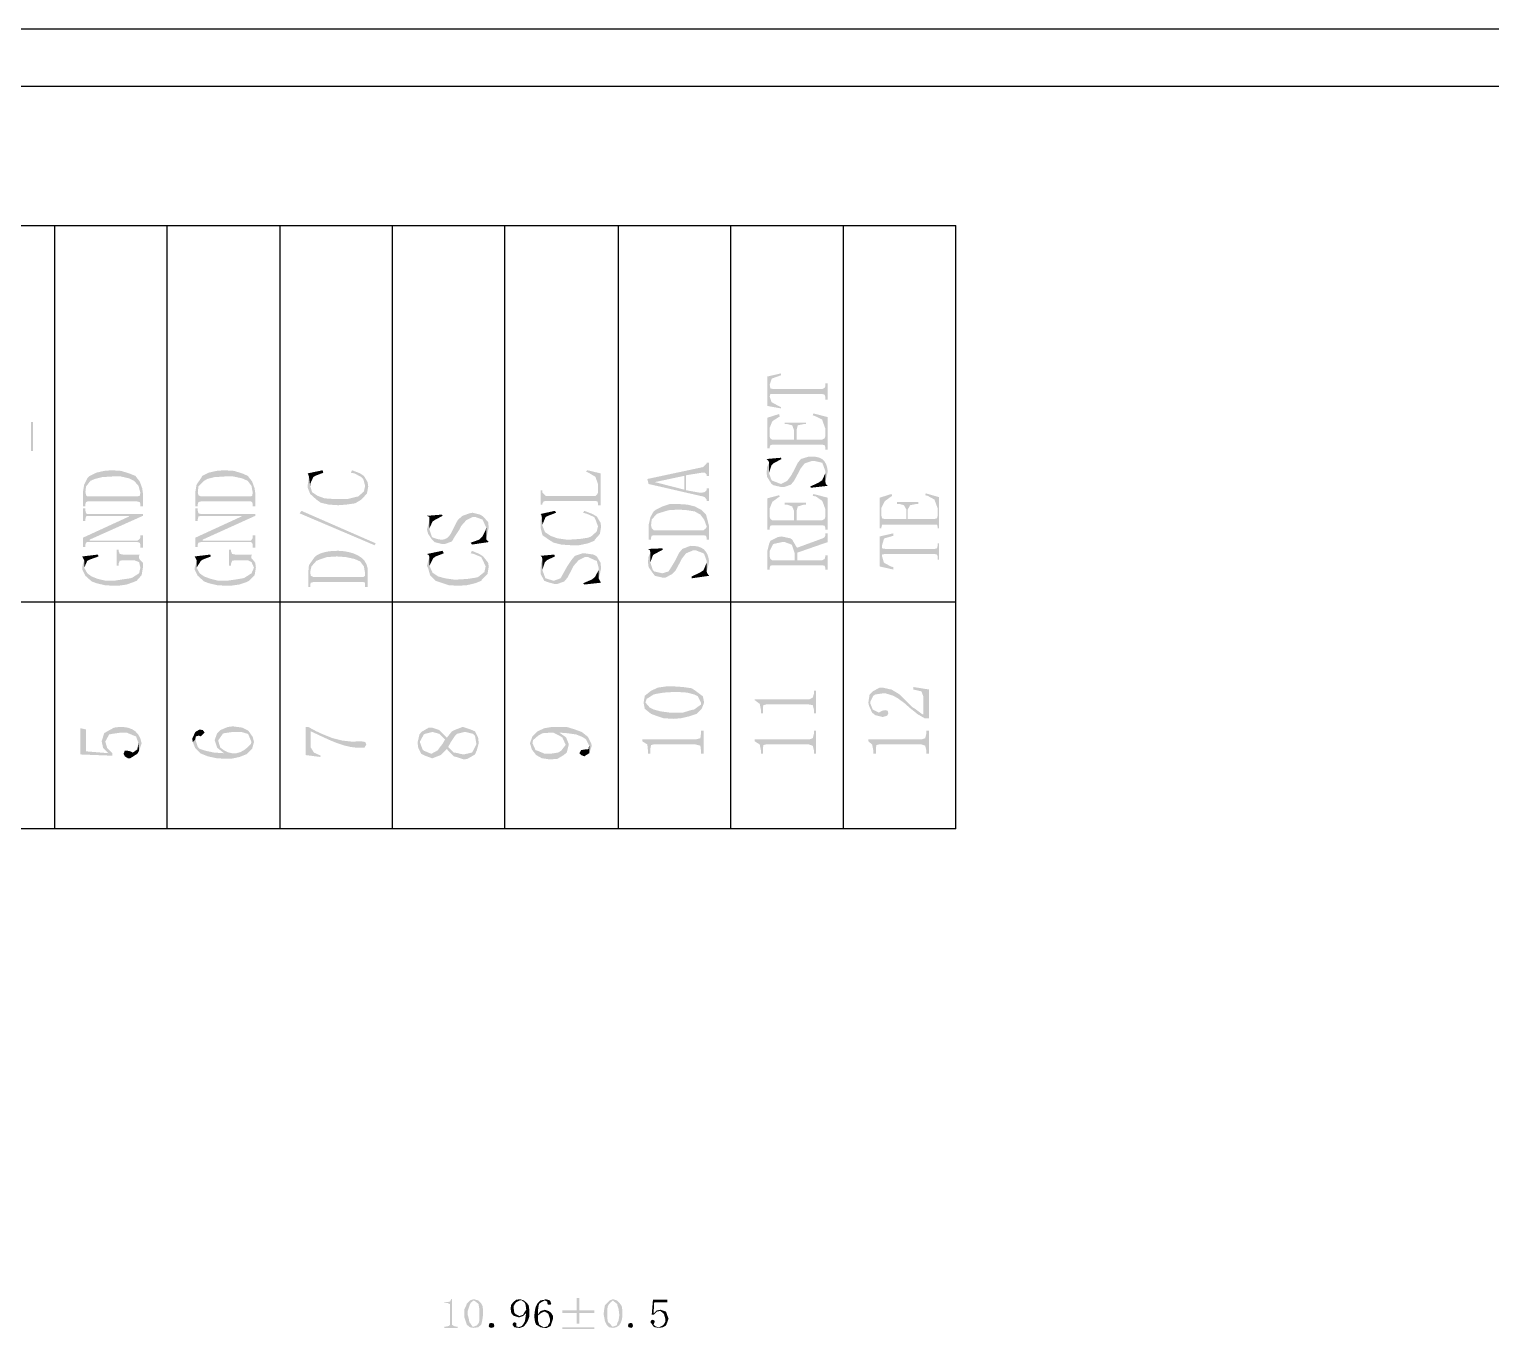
# Model space of a CAD drawing. Header units: millimetres. Extents: x 19 to 191, y 8 to 260.
# Drawn here: x 69.85 to 119.4, y 216.06 to 260.12 of the extents above; entities that cross this region are included whole.
import ezdxf

# ---------------------------------------------------------------- set-up
doc = ezdxf.new("R2010")
doc.units = ezdxf.units.MM
doc.layers.get('0').update_dxf_attribs({"linetype": 'CONTINUOUS'})

msp = doc.modelspace()

# ---------------------------------------------------------------- hatches: boundary and pattern name
for points in [[(94.869, 248.355556), (94.953667, 247.678222), (94.953667, 248.080389), (95.017167, 248.270889), (95.038333, 248.292056), (95.334667, 248.397889), (95.334667, 248.461389)], [(94.869, 248.355556), (94.869, 247.360722), (95.334667, 247.276056), (95.334667, 247.318389), (95.25, 247.360722), (95.017167, 247.487722), (94.953667, 247.678222)], [(94.953667, 247.678222), (94.974833, 247.762889), (96.731667, 247.762889), (96.816333, 247.741722), (96.8375, 247.678222), (96.8375, 247.572389), (96.922167, 247.572389), (96.922167, 248.122722), (96.8375, 248.122722), (96.8375, 248.016889), (96.816333, 247.974556), (96.731667, 247.932222), (95.080667, 247.932222), (94.974833, 247.953389), (94.953667, 248.080389)], [(94.869, 246.958556), (94.869, 245.921389), (94.953667, 245.921389), (94.953667, 246.619889), (95.038333, 246.831556), (95.0595, 246.852722), (95.292333, 247.000889), (95.271167, 247.085556)], [(95.461667, 246.789222), (95.461667, 246.746889), (95.546333, 246.746889), (95.715667, 246.704556), (95.779167, 246.535222), (95.779167, 246.217722), (95.863833, 246.535222), (95.906167, 246.704556), (96.117833, 246.746889), (96.181333, 246.746889), (96.181333, 246.789222)], [(96.414167, 247.043222), (96.52, 247.000889), (96.731667, 246.895056), (96.752833, 246.831556), (96.8375, 246.598722), (96.8375, 245.879056), (96.922167, 245.879056), (96.922167, 246.979722), (96.435333, 247.106722)], [(94.953667, 245.963722), (94.974833, 246.027222), (95.038333, 246.048389), (96.731667, 246.048389), (96.816333, 246.027222), (96.8375, 245.963722), (96.8375, 246.323556), (96.816333, 246.260056), (96.731667, 246.217722), (95.863833, 246.217722), (95.863833, 246.535222), (95.779167, 246.217722), (95.038333, 246.217722), (94.974833, 246.260056), (94.953667, 246.323556), (94.953667, 246.619889)], [(90.805, 244.884222), (90.847333, 244.714889), (91.059, 244.778389), (92.053833, 244.990056), (92.053833, 244.524389), (92.117333, 245.011222), (92.6465, 245.095889), (92.752333, 245.095889), (92.815833, 245.032389), (92.815833, 244.990056), (92.9005, 244.990056), (92.9005, 245.434556), (92.815833, 245.434556), (92.815833, 245.413389), (92.752333, 245.349889), (92.688833, 245.286389)], [(94.847833, 245.095889), (94.869, 244.947722), (95.017167, 244.714889), (95.080667, 244.672556), (95.355833, 244.609056), (95.4405, 244.609056), (95.673333, 244.693722), (95.779167, 244.820722), (95.927333, 245.095889), (95.990833, 245.222889), (96.139, 245.413389), (96.393, 245.498056), (96.4565, 245.498056), (96.731667, 245.434556), (96.752833, 245.392222), (96.8375, 245.159389), (96.8375, 244.799556), (96.879833, 244.947722), (96.922167, 245.138222), (96.899685, 245.280277), (96.861445, 245.395447), (96.807197, 245.485953), (96.736694, 245.554015), (96.649687, 245.601853), (96.545929, 245.631687), (96.425172, 245.645736), (96.287167, 245.646222), (96.012, 245.561556), (95.906167, 245.434556), (95.779167, 245.180556), (95.673333, 244.990056), (95.546333, 244.820722), (95.334667, 244.714889), (95.0595, 244.820722), (95.017167, 244.841889), (94.9325, 245.074722), (94.9325, 245.434556), (94.869, 245.307556)], [(94.847833, 245.561556), (94.911333, 245.498056), (94.9325, 245.434556), (94.9325, 245.074722), (94.9325, 245.095889), (95.017167, 245.349889), (95.080667, 245.413389), (95.355833, 245.561556), (95.334667, 245.603889)], [(71.670333, 244.439722), (71.670333, 243.952889), (71.755, 243.952889), (71.755, 244.439722), (71.776167, 244.630222), (71.924333, 244.820722), (72.0725, 244.884222), (72.3265, 244.947722), (72.665167, 244.968889), (72.9615, 244.968889), (73.236667, 244.905389), (73.406, 244.820722), (73.554167, 244.651389), (73.617667, 244.418556), (73.617667, 243.952889), (73.702333, 243.952889), (73.702333, 244.418556), (73.681167, 244.566722), (73.5965, 244.799556), (73.448333, 244.990056), (73.236667, 245.074722), (72.9615, 245.159389), (72.644, 245.180556), (72.39, 245.159389), (72.114833, 245.095889), (71.903167, 244.990056), (71.8185, 244.905389), (71.712667, 244.693722)], [(75.480333, 244.439722), (75.480333, 243.952889), (75.565, 243.952889), (75.565, 244.439722), (75.586167, 244.630222), (75.776667, 244.820722), (75.8825, 244.884222), (76.1365, 244.947722), (76.475167, 244.968889), (76.7715, 244.968889), (77.067833, 244.905389), (77.258333, 244.820722), (77.385333, 244.651389), (77.427667, 244.418556), (77.427667, 243.952889), (77.512333, 243.952889), (77.512333, 244.418556), (77.491167, 244.566722), (77.4065, 244.799556), (77.258333, 244.990056), (77.067833, 245.074722), (76.792667, 245.159389), (76.454, 245.180556), (76.2, 245.159389), (75.924833, 245.095889), (75.713167, 244.990056), (75.670833, 244.905389), (75.522667, 244.693722)], [(79.290333, 245.074722), (79.3115, 245.032389), (79.332667, 244.968889), (79.375, 244.651389), (79.375, 244.714889), (79.480833, 244.947722), (79.544333, 244.990056), (79.8195, 245.095889), (79.798333, 245.180556)], [(79.290333, 244.672556), (79.290333, 244.587889), (79.375, 244.376222), (79.586667, 244.185722), (79.734833, 244.079889), (80.01, 244.016389), (80.3275, 243.995222), (80.602667, 244.016389), (80.899, 244.058722), (81.110667, 244.185722), (81.131833, 244.206889), (81.301167, 244.397389), (81.237667, 244.651389), (81.195333, 244.460889), (81.004833, 244.291556), (80.899, 244.270389), (80.645, 244.206889), (80.158167, 244.206889), (79.861833, 244.228056), (79.629, 244.312722), (79.4385, 244.439722), (79.375, 244.651389), (79.332667, 244.968889), (79.3115, 244.820722)], [(80.750833, 245.095889), (80.877833, 245.074722), (81.110667, 244.947722), (81.174167, 244.884222), (81.237667, 244.651389), (81.301167, 244.397389), (81.3435, 244.630222), (81.322333, 244.778389), (81.195333, 244.990056), (81.068333, 245.074722), (80.793167, 245.180556)], [(88.730667, 245.138222), (88.815333, 245.095889), (89.027, 244.968889), (89.048167, 244.947722), (89.132833, 244.714889), (89.132833, 243.995222), (89.2175, 243.995222), (89.2175, 245.074722), (88.773, 245.180556)], [(90.847333, 244.714889), (92.688833, 244.291556), (92.752333, 244.270389), (92.815833, 244.185722), (92.815833, 244.143389), (92.9005, 244.143389), (92.9005, 244.566722), (92.815833, 244.566722), (92.815833, 244.503222), (92.752333, 244.439722), (92.6465, 244.418556), (92.583, 244.418556), (92.117333, 244.503222), (92.117333, 245.011222), (92.053833, 244.524389), (91.059, 244.778389)], [(96.3295, 244.630222), (96.350667, 244.587889), (96.922167, 244.651389), (96.858667, 244.714889), (96.8375, 244.799556), (96.8375, 245.159389), (96.8375, 245.074722), (96.731667, 244.841889), (96.604667, 244.757222)], [(71.755, 244.037556), (71.776167, 244.101056), (71.8185, 244.122222), (73.511833, 244.122222), (73.5965, 244.101056), (73.617667, 244.037556), (73.617667, 244.418556), (73.5965, 244.312722), (73.511833, 244.291556), (71.8185, 244.291556), (71.776167, 244.333889), (71.755, 244.439722)], [(75.565, 244.037556), (75.586167, 244.101056), (75.670833, 244.122222), (77.364167, 244.122222), (77.4065, 244.101056), (77.427667, 244.037556), (77.427667, 244.418556), (77.4065, 244.312722), (77.364167, 244.291556), (75.670833, 244.291556), (75.586167, 244.333889), (75.565, 244.439722)], [(87.1855, 244.503222), (87.1855, 244.016389), (87.249, 244.016389), (87.249, 244.058722), (87.291333, 244.122222), (87.354833, 244.143389), (89.048167, 244.143389), (89.111667, 244.122222), (89.132833, 244.058722), (89.132833, 244.418556), (89.111667, 244.376222), (89.048167, 244.312722), (87.354833, 244.312722), (87.249, 244.418556), (87.249, 244.503222)], [(94.869, 244.228056), (94.869, 243.169722), (94.953667, 243.169722), (94.953667, 243.889389), (95.038333, 244.101056), (95.0595, 244.122222), (95.292333, 244.291556), (95.271167, 244.333889)], [(96.414167, 244.312722), (96.52, 244.291556), (96.731667, 244.143389), (96.752833, 244.101056), (96.8375, 243.868222), (96.8375, 243.169722), (96.922167, 243.169722), (96.922167, 244.249222), (96.435333, 244.376222)], [(71.670333, 243.889389), (71.670333, 243.466056), (71.755, 243.466056), (71.755, 243.529556), (71.776167, 243.614222), (71.8185, 243.635389), (73.236667, 243.635389), (73.236667, 243.614222), (73.702333, 243.635389), (73.702333, 243.698889), (71.8185, 243.698889), (71.776167, 243.720056), (71.755, 243.804722), (71.755, 243.889389)], [(75.480333, 243.889389), (75.480333, 243.466056), (75.565, 243.466056), (75.565, 243.529556), (75.586167, 243.614222), (75.670833, 243.635389), (77.046667, 243.635389), (77.046667, 243.614222), (77.512333, 243.635389), (77.512333, 243.698889), (75.670833, 243.698889), (75.586167, 243.720056), (75.565, 243.804722), (75.565, 243.889389)], [(81.5975, 242.704056), (81.555167, 242.640556), (79.015167, 243.720056), (79.078667, 243.804722)], [(87.1855, 243.698889), (87.206667, 243.677722), (87.227833, 243.593056), (87.249, 243.296722), (87.249, 243.339056), (87.354833, 243.593056), (87.4395, 243.635389), (87.714667, 243.741222), (87.672333, 243.804722)], [(88.624833, 243.741222), (88.773, 243.698889), (89.005833, 243.593056), (89.048167, 243.508389), (89.132833, 243.275556), (89.196333, 243.021556), (89.238667, 243.275556), (89.2175, 243.402556), (89.0905, 243.614222), (88.942333, 243.698889), (88.667167, 243.804722)], [(90.847333, 243.317889), (90.847333, 242.831056), (90.932, 242.831056), (90.932, 243.317889), (90.953167, 243.508389), (91.1225, 243.698889), (91.2495, 243.741222), (91.524667, 243.825889), (91.863333, 243.847056), (92.159667, 243.825889), (92.413667, 243.783556), (92.604167, 243.677722), (92.731167, 243.508389), (92.815833, 243.275556), (92.815833, 242.831056), (92.9005, 242.831056), (92.9005, 243.275556), (92.858167, 243.444889), (92.794667, 243.677722), (92.625333, 243.847056), (92.413667, 243.952889), (92.159667, 244.016389), (91.842167, 244.037556), (91.567, 244.037556), (91.313, 243.952889), (91.101333, 243.847056), (91.016667, 243.783556), (90.910833, 243.593056)], [(94.953667, 243.233222), (94.974833, 243.296722), (95.038333, 243.317889), (96.731667, 243.317889), (96.816333, 243.296722), (96.8375, 243.233222), (96.8375, 243.593056), (96.816333, 243.529556), (96.731667, 243.487222), (95.863833, 243.487222), (95.863833, 243.804722), (95.779167, 243.487222), (95.038333, 243.487222), (94.974833, 243.529556), (94.953667, 243.593056), (94.953667, 243.889389)], [(95.461667, 244.079889), (95.461667, 244.016389), (95.546333, 244.016389), (95.715667, 243.952889), (95.779167, 243.804722), (95.779167, 243.487222), (95.863833, 243.804722), (95.906167, 243.952889), (96.117833, 244.016389), (96.181333, 244.016389), (96.181333, 244.079889)], [(71.670333, 242.894556), (71.670333, 242.577056), (71.755, 242.577056), (71.755, 242.661722), (71.776167, 242.725222), (71.8185, 242.746389), (71.903167, 242.831056), (73.702333, 243.635389), (73.236667, 243.614222)], [(75.480333, 242.894556), (75.480333, 242.577056), (75.565, 242.577056), (75.565, 242.661722), (75.586167, 242.725222), (75.670833, 242.746389), (75.734333, 242.831056), (77.512333, 243.635389), (77.046667, 243.614222)], [(83.333167, 243.169722), (83.3755, 243.021556), (83.5025, 242.831056), (83.587167, 242.746389), (83.841167, 242.682889), (83.947, 242.682889), (84.179833, 242.767556), (84.2645, 242.915722), (84.433833, 243.169722), (84.497333, 243.296722), (84.666667, 243.487222), (84.878333, 243.593056), (84.984167, 243.593056), (85.217, 243.508389), (85.238167, 243.466056), (85.344, 243.233222), (85.344, 242.873389), (85.386333, 243.042722), (85.428667, 243.233222), (85.4075, 243.423722), (85.238167, 243.614222), (85.132333, 243.677722), (84.878333, 243.741222), (84.7725, 243.720056), (84.539667, 243.635389), (84.3915, 243.508389), (84.345232, 243.432722), (84.304076, 243.356431), (84.266672, 243.280755), (84.231659, 243.206929), (84.197675, 243.136192), (84.163359, 243.06978), (84.12735, 243.00893), (84.088287, 242.954881), (84.04481, 242.908867), (83.995555, 242.872128), (83.939163, 242.8459), (83.874273, 242.831419), (83.799522, 242.829924), (83.713551, 242.842652), (83.614997, 242.870839), (83.5025, 242.915722), (83.417833, 243.169722), (83.417833, 243.529556), (83.396667, 243.402556)], [(83.333167, 243.635389), (83.417833, 243.593056), (83.417833, 243.169722), (83.417833, 243.212056), (83.523667, 243.444889), (83.587167, 243.487222), (83.862333, 243.635389), (83.841167, 243.677722)], [(87.1855, 243.317889), (87.1855, 243.233222), (87.249, 242.979222), (87.460667, 242.831056), (87.63, 242.725222), (87.884, 242.661722), (88.2015, 242.640556), (88.497833, 242.640556), (88.794167, 242.704056), (89.005833, 242.788722), (89.027, 242.831056), (89.196333, 243.021556), (89.132833, 243.275556), (89.0905, 243.106222), (88.9, 242.936889), (88.794167, 242.894556), (88.519, 242.852222), (88.2015, 242.831056), (88.053333, 242.831056), (87.757, 242.873389), (87.524167, 242.958056), (87.333667, 243.085056), (87.249, 243.296722), (87.227833, 243.593056), (87.1855, 243.466056)], [(90.932, 242.894556), (90.953167, 242.958056), (91.016667, 242.979222), (92.71, 242.979222), (92.794667, 242.958056), (92.815833, 242.894556), (92.815833, 243.275556), (92.794667, 243.212056), (92.71, 243.148556), (91.016667, 243.148556), (90.953167, 243.212056), (90.932, 243.317889)], [(71.8185, 242.746389), (73.511833, 242.746389), (73.5965, 242.725222), (73.617667, 242.661722), (73.617667, 242.555889), (73.702333, 242.555889), (73.702333, 242.979222), (73.617667, 242.979222), (73.617667, 242.894556), (73.5965, 242.852222), (73.511833, 242.788722), (71.903167, 242.788722), (71.903167, 242.831056)], [(75.670833, 242.746389), (77.364167, 242.746389), (77.4065, 242.725222), (77.427667, 242.661722), (77.427667, 242.555889), (77.512333, 242.555889), (77.512333, 242.979222), (77.427667, 242.979222), (77.427667, 242.894556), (77.4065, 242.852222), (77.364167, 242.788722), (75.734333, 242.788722), (75.734333, 242.831056)], [(84.814833, 242.725222), (84.857167, 242.661722), (85.428667, 242.746389), (85.344, 242.831056), (85.344, 243.233222), (85.322833, 243.148556), (85.217, 242.936889), (85.111167, 242.831056)], [(94.869, 242.428889), (94.869, 241.815056), (94.953667, 241.815056), (94.953667, 242.450056), (95.0595, 242.661722), (95.080667, 242.682889), (95.377, 242.746389), (95.461667, 242.746389), (95.6945, 242.661722), (95.715667, 242.619389), (95.800333, 242.365389), (95.800333, 242.132556), (95.863833, 242.577056), (95.715667, 242.831056), (95.652167, 242.873389), (95.355833, 242.936889), (95.228833, 242.915722), (94.974833, 242.788722), (94.9325, 242.682889)], [(95.885, 242.555889), (95.885, 242.386556), (96.922167, 242.746389), (96.922167, 243.042722), (96.8375, 243.042722), (96.8375, 242.958056), (96.816333, 242.915722), (96.752833, 242.873389)], [(71.649167, 242.259556), (71.6915, 242.174889), (71.712667, 242.132556), (71.712667, 241.878556), (71.8185, 242.111389), (71.903167, 242.153722), (72.1995, 242.259556), (72.178333, 242.323056)], [(72.813333, 242.492389), (72.813333, 241.942056), (72.876833, 241.942056), (72.876833, 242.005556), (72.919167, 242.111389), (73.025, 242.132556), (73.406, 242.132556), (73.575333, 242.069056), (73.575333, 242.280722), (73.5965, 242.323056), (73.025, 242.323056), (72.919167, 242.344222), (72.876833, 242.450056), (72.876833, 242.492389)], [(75.459167, 242.259556), (75.5015, 242.174889), (75.522667, 242.132556), (75.522667, 241.878556), (75.670833, 242.111389), (75.734333, 242.153722), (76.0095, 242.259556), (75.988333, 242.323056)], [(76.623333, 242.492389), (76.623333, 241.942056), (76.686833, 241.942056), (76.686833, 242.005556), (76.729167, 242.111389), (76.835, 242.132556), (77.258333, 242.132556), (77.385333, 242.069056), (77.385333, 242.280722), (77.4065, 242.323056), (76.835, 242.323056), (76.729167, 242.344222), (76.686833, 242.450056), (76.686833, 242.492389)], [(79.3115, 241.730389), (79.3115, 241.222389), (79.375, 241.222389), (79.375, 241.730389), (79.417333, 241.920889), (79.586667, 242.111389), (79.6925, 242.153722), (79.9465, 242.238389), (80.285167, 242.259556), (80.5815, 242.238389), (80.877833, 242.174889), (81.068333, 242.090222), (81.195333, 241.920889), (81.237667, 241.688056), (81.237667, 241.222389), (81.322333, 241.222389), (81.322333, 241.688056), (81.324004, 241.851788), (81.286253, 241.993775), (81.214192, 242.114867), (81.112932, 242.215916), (80.987585, 242.297772), (80.843262, 242.361286), (80.685074, 242.40731), (80.518132, 242.436694), (80.347549, 242.45029), (80.178434, 242.44895), (80.0159, 242.433523), (79.865058, 242.404861), (79.731019, 242.363816), (79.618894, 242.311238), (79.533795, 242.247979), (79.480833, 242.174889), (79.332667, 241.963222)], [(83.333167, 242.344222), (83.396667, 242.301889), (83.417833, 242.238389), (83.417833, 241.942056), (83.544833, 242.196056), (83.6295, 242.259556), (83.904667, 242.365389), (83.862333, 242.450056)], [(84.814833, 242.365389), (84.920667, 242.344222), (85.174667, 242.238389), (85.217, 242.153722), (85.322833, 241.920889), (85.386333, 241.666889), (85.428667, 241.920889), (85.4075, 242.047889), (85.238167, 242.259556), (85.111167, 242.344222), (84.857167, 242.450056)], [(87.1855, 241.815056), (87.1855, 241.666889), (87.3125, 241.434056), (87.418333, 241.391722), (87.651167, 241.328222), (87.757, 241.328222), (87.989833, 241.412889), (88.095667, 241.539889), (88.243833, 241.815056), (88.307333, 241.942056), (88.476667, 242.132556), (88.688333, 242.238389), (88.794167, 242.238389), (89.027, 242.132556), (89.0905, 242.111389), (89.154, 241.878556), (89.154, 241.518722), (89.196333, 241.666889), (89.238667, 241.857389), (89.2175, 242.047889), (89.0905, 242.259556), (88.984667, 242.323056), (88.688333, 242.365389), (88.603667, 242.365389), (88.349667, 242.280722), (88.243833, 242.153722), (88.0745, 241.899722), (87.862833, 241.518722), (87.63, 241.434056), (87.354833, 241.518722), (87.333667, 241.561056), (87.249, 241.793889), (87.249, 242.153722), (87.206667, 242.047889)], [(87.1855, 242.280722), (87.227833, 242.238389), (87.249, 242.153722), (87.249, 241.793889), (87.249, 241.815056), (87.333667, 242.069056), (87.397167, 242.132556), (87.672333, 242.259556), (87.651167, 242.323056)], [(90.826167, 242.069056), (90.847333, 241.899722), (90.9955, 241.688056), (91.059, 241.603389), (91.334167, 241.539889), (91.418833, 241.539889), (91.651667, 241.666889), (91.7575, 241.772722), (91.905667, 242.047889), (91.969167, 242.174889), (92.117333, 242.365389), (92.371333, 242.471222), (92.434833, 242.471222), (92.71, 242.365389), (92.731167, 242.344222), (92.815833, 242.111389), (92.815833, 241.751556), (92.858167, 241.899722), (92.9005, 242.090222), (92.875458, 242.226921), (92.83576, 242.340981), (92.780972, 242.433643), (92.710661, 242.506147), (92.624393, 242.559734), (92.521732, 242.595643), (92.402246, 242.615114), (92.2655, 242.619389), (91.990333, 242.513556), (91.8845, 242.386556), (91.7575, 242.132556), (91.6305, 241.920889), (91.524667, 241.751556), (91.313, 241.688056), (91.037833, 241.751556), (90.9955, 241.793889), (90.910833, 242.047889), (90.910833, 242.386556), (90.847333, 242.259556)], [(90.826167, 242.513556), (90.889667, 242.471222), (90.910833, 242.386556), (90.910833, 242.047889), (90.910833, 242.069056), (90.9955, 242.301889), (91.059, 242.344222), (91.334167, 242.492389), (91.313, 242.534722)], [(94.953667, 241.878556), (94.974833, 241.942056), (95.038333, 241.963222), (96.731667, 241.963222), (96.816333, 241.942056), (96.8375, 241.878556), (96.8375, 241.815056), (96.922167, 241.815056), (96.922167, 242.301889), (96.8375, 242.301889), (96.8375, 242.259556), (96.816333, 242.174889), (96.731667, 242.132556), (95.885, 242.132556), (95.885, 242.555889), (95.863833, 242.577056), (95.800333, 242.132556), (95.038333, 242.132556), (94.974833, 242.174889), (94.953667, 242.259556), (94.953667, 242.344222)], [(71.649167, 241.878556), (71.649167, 241.815056), (71.755, 241.603389), (71.966667, 241.412889), (72.136, 241.349389), (72.411167, 241.285889), (72.7075, 241.264722), (72.855667, 241.264722), (73.152, 241.307056), (73.384833, 241.391722), (73.490667, 241.434056), (73.66, 241.624556), (73.617667, 241.878556), (73.575333, 241.688056), (73.3425, 241.539889), (73.279, 241.518722), (72.982667, 241.476389), (72.7075, 241.434056), (72.4535, 241.434056), (72.178333, 241.497556), (71.966667, 241.582222), (71.8185, 241.688056), (71.712667, 241.878556), (71.712667, 242.132556), (71.670333, 242.005556)], [(73.575333, 242.069056), (73.617667, 241.878556), (73.66, 241.624556), (73.702333, 241.878556), (73.702333, 242.047889), (73.5965, 242.153722), (73.575333, 242.196056), (73.575333, 242.280722)], [(75.459167, 241.878556), (75.459167, 241.815056), (75.565, 241.603389), (75.776667, 241.412889), (75.946, 241.349389), (76.221167, 241.285889), (76.538667, 241.264722), (76.665667, 241.264722), (76.962, 241.307056), (77.216, 241.391722), (77.300667, 241.434056), (77.491167, 241.624556), (77.47, 241.878556), (77.385333, 241.688056), (77.1525, 241.539889), (77.089, 241.518722), (76.835, 241.476389), (76.538667, 241.434056), (76.2635, 241.434056), (76.0095, 241.497556), (75.776667, 241.582222), (75.6285, 241.688056), (75.522667, 241.878556), (75.522667, 242.132556), (75.5015, 242.005556)], [(77.385333, 242.069056), (77.47, 241.878556), (77.491167, 241.624556), (77.5335, 241.878556), (77.512333, 242.047889), (77.427667, 242.153722), (77.385333, 242.196056), (77.385333, 242.280722)], [(83.333167, 241.942056), (83.3755, 241.857389), (83.439, 241.624556), (83.6295, 241.434056), (84.074, 241.285889), (84.3915, 241.264722), (84.687833, 241.285889), (84.963, 241.349389), (85.174667, 241.434056), (85.195833, 241.476389), (85.386333, 241.666889), (85.322833, 241.920889), (85.2805, 241.730389), (85.068833, 241.561056), (84.984167, 241.539889), (84.709, 241.497556), (84.370333, 241.476389), (84.243333, 241.476389), (83.947, 241.518722), (83.714167, 241.582222), (83.523667, 241.709222), (83.417833, 241.942056), (83.417833, 242.238389), (83.3755, 242.111389)], [(88.624833, 241.349389), (88.667167, 241.307056), (89.238667, 241.370556), (89.196333, 241.434056), (89.154, 241.518722), (89.154, 241.878556), (89.154, 241.793889), (89.027, 241.561056), (88.921167, 241.476389)], [(92.307833, 241.582222), (92.307833, 241.518722), (92.9005, 241.603389), (92.837, 241.688056), (92.815833, 241.751556), (92.815833, 242.111389), (92.815833, 242.047889), (92.71, 241.793889), (92.583, 241.709222)], [(79.375, 241.307056), (79.396167, 241.370556), (79.480833, 241.391722), (81.174167, 241.391722), (81.237667, 241.370556), (81.237667, 241.307056), (81.237667, 241.688056), (81.237667, 241.603389), (81.174167, 241.561056), (79.480833, 241.561056), (79.396167, 241.603389), (79.375, 241.730389)], [(90.720333, 237.539389), (90.7415, 237.306556), (90.783833, 237.433556), (91.016667, 237.581722), (91.101333, 237.602889), (91.355333, 237.645222), (91.694, 237.666389), (91.842167, 237.666389), (92.159667, 237.645222), (92.3925, 237.581722), (92.5195, 237.518222), (92.625333, 237.306556), (92.6465, 237.094889), (92.731167, 237.306556), (92.688833, 237.518222), (92.434833, 237.708722), (92.307833, 237.793389), (92.0115, 237.835722), (91.694, 237.856889), (91.461167, 237.856889), (91.164833, 237.814556), (90.932, 237.708722)], [(90.678, 237.306556), (90.720333, 237.094889), (90.932, 236.925556), (91.101333, 236.862056), (91.355333, 236.777389), (91.694, 236.756222), (91.948, 236.777389), (92.223167, 236.840889), (92.477167, 236.925556), (92.6465, 237.094889), (92.625333, 237.306556), (92.625333, 237.243056), (92.3925, 237.073722), (92.286667, 237.052556), (92.0115, 236.967889), (91.567, 236.967889), (91.2495, 237.010222), (91.016667, 237.073722), (90.889667, 237.137222), (90.7415, 237.306556), (90.720333, 237.539389)], [(94.445667, 237.412389), (94.445667, 237.391222), (94.615, 237.264222), (94.657333, 237.052556), (94.657333, 236.946722), (94.720833, 236.946722), (94.720833, 237.137222), (94.742, 237.221889), (94.826667, 237.243056), (96.287167, 237.243056), (96.414167, 237.221889), (96.4565, 237.052556), (96.4565, 236.946722), (96.52, 236.946722), (96.52, 237.708722), (96.4565, 237.708722), (96.4565, 237.624056), (96.414167, 237.475889), (96.287167, 237.412389)], [(98.298, 237.306556), (98.319167, 237.200722), (98.425, 236.967889), (98.530833, 236.883222), (98.784833, 236.819722), (98.933, 236.862056), (98.975333, 236.946722), (98.954167, 237.031389), (98.8695, 237.052556), (98.763667, 237.031389), (98.657833, 236.967889), (98.446167, 237.073722), (98.3615, 237.285389), (98.340333, 237.581722)], [(98.340333, 237.581722), (98.3615, 237.285389), (98.3615, 237.327722), (98.467333, 237.539389), (98.530833, 237.581722), (98.827167, 237.624056), (98.8695, 237.624056), (99.144667, 237.539389), (99.292833, 237.454722), (99.525667, 237.285389), (99.716167, 237.116056), (99.927833, 236.946722), (99.949, 236.925556), (100.203, 236.777389), (100.160667, 236.904389), (100.1395, 236.904389), (99.8855, 237.094889), (99.779667, 237.158389), (99.356333, 237.581722), (99.292833, 237.624056), (99.081167, 237.751056), (99.06, 237.751056), (98.784833, 237.814556), (98.679, 237.814556), (98.446167, 237.687556)], [(99.822, 237.835722), (99.822, 237.751056), (100.097167, 237.687556), (100.160667, 237.518222), (100.160667, 236.904389), (100.203, 236.777389), (100.351167, 236.777389), (100.351167, 237.751056)], [(71.585667, 236.438722), (71.585667, 235.549722), (72.665167, 235.507389), (72.538167, 235.592056), (71.776167, 235.655556), (71.776167, 236.396389)], [(72.39, 236.269389), (72.432333, 235.973056), (72.432333, 235.994222), (72.559333, 236.227056), (72.665167, 236.248222), (72.9615, 236.290556), (73.152, 236.290556), (73.406, 236.184722), (73.4695, 236.163556), (73.554167, 235.930722), (73.575333, 235.676722), (73.66, 235.930722), (73.615337, 236.098197), (73.543005, 236.232231), (73.446587, 236.33507), (73.329668, 236.408957), (73.195832, 236.456137), (73.048664, 236.478856), (72.891747, 236.479359), (72.728667, 236.459889), (72.495833, 236.332889)], [(75.3745, 236.078889), (75.395667, 235.973056), (75.480333, 236.057722), (75.5015, 236.163556), (75.586167, 236.184722), (75.607333, 236.184722), (75.670833, 236.163556), (75.797833, 236.290556), (75.734333, 236.375222), (75.6285, 236.396389), (75.480333, 236.311722)], [(76.1365, 236.036556), (76.221167, 235.782556), (76.242333, 235.761389), (76.2635, 235.994222), (76.2635, 236.036556), (76.411667, 236.248222), (76.454, 236.269389), (76.750333, 236.311722), (77.046667, 236.311722), (77.258333, 236.248222), (77.2795, 236.227056), (77.385333, 235.973056), (77.4065, 235.740222), (77.47, 235.973056), (77.427667, 236.142389), (77.2795, 236.354056), (77.067833, 236.459889), (76.750333, 236.502222), (76.581, 236.481056), (76.327, 236.375222), (76.221167, 236.269389)], [(79.226833, 236.481056), (79.226833, 235.528556), (79.713667, 235.465056), (79.734833, 235.507389), (79.502, 235.613222), (79.396167, 235.782556), (79.396167, 236.332889), (79.3115, 236.481056)], [(79.3115, 236.481056), (79.396167, 236.332889), (79.611091, 236.23361), (79.829819, 236.130268), (80.052251, 236.029249), (80.278287, 235.93694), (80.50783, 235.859729), (80.740779, 235.804003), (80.977036, 235.77615), (81.2165, 235.782556), (81.28, 235.888389), (81.237667, 235.973056), (81.110667, 235.994222), (80.779987, 235.985111), (80.450928, 236.022136), (80.128947, 236.103412), (79.8195, 236.227056), (79.586667, 236.332889)], [(83.079167, 236.227056), (83.100333, 235.951889), (83.100333, 235.994222), (83.227333, 236.227056), (83.269667, 236.248222), (83.523667, 236.311722), (83.7565, 236.248222), (83.947, 236.057722), (83.947, 236.184722), (83.7565, 236.375222), (83.5025, 236.459889), (83.396667, 236.459889), (83.142667, 236.311722)], [(84.0105, 236.121222), (84.052833, 235.803722), (84.158667, 235.994222), (84.285667, 236.184722), (84.349167, 236.248222), (84.603167, 236.311722), (84.6455, 236.311722), (84.8995, 236.248222), (84.963, 236.184722), (85.005333, 235.930722), (85.0265, 235.697889), (85.09, 235.930722), (85.068833, 236.121222), (84.963, 236.332889), (84.814833, 236.396389), (84.560833, 236.481056), (84.539667, 236.481056), (84.2645, 236.375222), (84.179833, 236.332889)], [(86.910333, 236.163556), (86.910333, 235.930722), (86.9315, 236.036556), (87.100833, 236.184722), (87.249, 236.269389), (87.545333, 236.290556), (87.608833, 236.290556), (87.862833, 236.163556), (87.926333, 236.121222), (88.032167, 235.888389), (88.032167, 236.142389), (87.8205, 236.290556), (87.757, 236.481056), (87.5665, 236.481056), (87.3125, 236.438722), (87.079667, 236.332889)], [(87.757, 236.481056), (87.8205, 236.290556), (88.095667, 236.269389), (88.392, 236.227056), (88.603667, 236.142389), (88.730667, 236.057722), (88.8365, 235.846056), (88.8365, 235.592056), (88.921167, 235.846056), (88.9, 235.930722), (88.794167, 236.142389), (88.5825, 236.311722), (88.349667, 236.396389), (88.0745, 236.481056)], [(90.635667, 236.057722), (90.635667, 235.994222), (90.805, 235.888389), (90.826167, 235.676722), (90.826167, 235.570889), (90.910833, 235.570889), (90.910833, 235.761389), (90.932, 235.867222), (91.016667, 235.888389), (92.434833, 235.888389), (92.604167, 235.846056), (92.625333, 235.676722), (92.625333, 235.570889), (92.71, 235.570889), (92.71, 236.354056), (92.625333, 236.354056), (92.625333, 236.269389), (92.604167, 236.100056), (92.434833, 236.057722)], [(94.445667, 236.057722), (94.445667, 235.994222), (94.615, 235.888389), (94.657333, 235.676722), (94.657333, 235.570889), (94.720833, 235.570889), (94.720833, 235.761389), (94.742, 235.867222), (94.826667, 235.888389), (96.287167, 235.888389), (96.414167, 235.846056), (96.4565, 235.676722), (96.4565, 235.570889), (96.52, 235.570889), (96.52, 236.354056), (96.4565, 236.354056), (96.4565, 236.269389), (96.414167, 236.100056), (96.287167, 236.057722)], [(98.298, 236.057722), (98.298, 235.994222), (98.425, 235.888389), (98.467333, 235.676722), (98.467333, 235.570889), (98.552, 235.570889), (98.552, 235.761389), (98.573167, 235.867222), (98.657833, 235.888389), (100.097167, 235.888389), (100.224167, 235.846056), (100.2665, 235.676722), (100.2665, 235.570889), (100.351167, 235.570889), (100.351167, 236.354056), (100.2665, 236.354056), (100.2665, 236.269389), (100.224167, 236.100056), (100.097167, 236.057722)], [(72.305333, 235.994222), (72.347667, 235.803722), (72.347667, 235.782556), (72.538167, 235.592056), (72.665167, 235.507389), (72.665167, 235.592056), (72.495833, 235.761389), (72.432333, 235.973056), (72.39, 236.269389)], [(73.046167, 235.570889), (73.0885, 235.486222), (73.194333, 235.422722), (73.279, 235.422722), (73.511833, 235.570889), (73.575333, 235.676722), (73.554167, 235.930722), (73.511833, 235.719056), (73.363667, 235.613222), (73.279, 235.655556), (73.173167, 235.676722), (73.0885, 235.676722)], [(75.395667, 235.973056), (75.480333, 235.761389), (75.670833, 235.570889), (75.692, 235.570889), (75.903667, 235.486222), (76.2, 235.422722), (76.5175, 235.401556), (76.454, 235.592056), (76.115333, 235.613222), (75.819, 235.676722), (75.6285, 235.740222), (75.565, 235.803722), (75.480333, 236.057722)], [(76.242333, 235.761389), (76.454, 235.592056), (76.5175, 235.401556), (76.686833, 235.401556), (76.983167, 235.465056), (77.194833, 235.549722), (77.216, 235.549722), (77.4065, 235.740222), (77.385333, 235.973056), (77.364167, 235.909556), (77.250206, 235.787765), (77.12968, 235.693259), (77.003631, 235.627526), (76.8731, 235.592056), (76.73913, 235.588335), (76.602762, 235.617852), (76.465038, 235.682097), (76.327, 235.782556), (76.2635, 235.994222)], [(83.015667, 235.951889), (83.036833, 235.782556), (83.142667, 235.570889), (83.269667, 235.507389), (83.5025, 235.422722), (83.523667, 235.422722), (83.798833, 235.528556), (84.0105, 235.740222), (84.052833, 235.676722), (84.243333, 235.486222), (84.328, 235.465056), (84.582, 235.380389), (84.709, 235.401556), (84.963, 235.549722), (85.0265, 235.697889), (85.005333, 235.930722), (85.005333, 235.888389), (84.8995, 235.676722), (84.857167, 235.613222), (84.582, 235.549722), (84.560833, 235.549722), (84.285667, 235.613222), (84.243333, 235.613222), (84.052833, 235.803722), (84.0105, 236.121222), (83.947, 236.184722), (83.947, 236.057722), (83.862333, 235.909556), (83.714167, 235.719056), (83.714167, 235.697889), (83.481333, 235.570889), (83.227333, 235.676722), (83.185, 235.719056), (83.100333, 235.951889), (83.079167, 236.227056)], [(86.825667, 235.930722), (86.889167, 235.719056), (87.037333, 235.528556), (87.227833, 235.422722), (87.503, 235.380389), (87.757, 235.401556), (87.968667, 235.528556), (88.0745, 235.613222), (88.138, 235.867222), (88.138, 235.909556), (88.053333, 236.121222), (88.032167, 236.142389), (88.032167, 235.867222), (87.884, 235.676722), (87.778167, 235.613222), (87.503, 235.570889), (87.333667, 235.570889), (87.079667, 235.676722), (87.016167, 235.697889), (86.910333, 235.930722), (86.910333, 236.163556)], [(88.497833, 235.592056), (88.561333, 235.528556), (88.667167, 235.486222), (88.8365, 235.592056), (88.8365, 235.846056), (88.815333, 235.782556), (88.815333, 235.740222), (88.773, 235.719056), (88.688333, 235.719056), (88.561333, 235.697889)], [(84.179833, 217.092389), (84.158667, 217.092389), (84.116333, 217.007722), (83.968167, 216.986556), (83.925833, 216.986556), (83.925833, 216.965389), (84.031667, 216.965389), (84.116333, 216.923056), (84.116333, 216.224556), (84.074, 216.182222), (83.968167, 216.161056), (83.925833, 216.161056), (83.925833, 216.118722), (84.370333, 216.118722), (84.370333, 216.161056), (84.328, 216.161056), (84.243333, 216.182222), (84.179833, 216.224556)], [(84.920667, 217.092389), (84.793667, 217.050056), (84.687833, 216.944222), (84.666667, 216.880722), (84.603167, 216.753722), (84.603167, 216.478556), (84.687833, 216.224556), (84.793667, 216.139889), (84.920667, 216.161056), (84.878333, 216.161056), (84.793667, 216.288056), (84.7725, 216.309222), (84.751333, 216.436222), (84.709, 216.584389), (84.709, 216.669056), (84.751333, 216.796056), (84.793667, 216.923056), (84.814833, 216.965389), (84.920667, 217.050056), (85.068833, 217.050056)], [(85.068833, 217.050056), (84.920667, 217.050056), (84.984167, 217.007722), (85.09, 216.923056), (85.09, 216.880722), (85.111167, 216.753722), (85.111167, 216.372722), (85.09, 216.288056), (85.0265, 216.203389), (84.920667, 216.161056), (84.793667, 216.139889), (84.920667, 216.118722), (85.068833, 216.139889), (85.174667, 216.224556), (85.195833, 216.309222), (85.217, 216.436222), (85.238167, 216.584389), (85.238167, 216.711389), (85.217, 216.859556), (85.174667, 216.944222)], [(86.487, 217.092389), (86.36, 217.071222), (86.254167, 216.986556), (86.190667, 216.901889), (86.1695, 216.774889), (86.190667, 216.626722), (86.254167, 216.542056), (86.2965, 216.520889), (86.444667, 216.478556), (86.465833, 216.478556), (86.592833, 216.520889), (86.465833, 216.520889), (86.338833, 216.584389), (86.2965, 216.626722), (86.275333, 216.774889), (86.275333, 216.859556), (86.338833, 216.965389), (86.36, 216.986556), (86.487, 217.050056), (86.614, 217.050056)], [(86.614, 217.050056), (86.487, 217.050056), (86.5505, 217.050056), (86.656333, 216.965389), (86.6775, 216.901889), (86.698667, 216.753722), (86.698667, 216.732556), (86.614, 216.605556), (86.592833, 216.563222), (86.465833, 216.520889), (86.592833, 216.520889), (86.698667, 216.626722), (86.8045, 216.626722), (86.8045, 216.732556), (86.783333, 216.880722), (86.719833, 216.965389)], [(87.3125, 217.071222), (87.1855, 217.050056), (87.079667, 216.944222), (87.016167, 216.817222), (86.995, 216.711389), (86.973833, 216.542056), (87.100833, 216.584389), (87.100833, 216.732556), (87.122, 216.880722), (87.143167, 216.944222), (87.206667, 216.986556), (87.333667, 217.050056)], [(87.354833, 217.092389), (87.3125, 217.071222), (87.333667, 217.050056), (87.418333, 217.007722), (87.418333, 216.944222), (87.4395, 216.901889), (87.524167, 216.901889), (87.545333, 216.944222), (87.503, 217.050056)], [(88.497833, 217.134722), (88.413167, 217.134722), (88.413167, 216.711389), (87.926333, 216.711389), (87.926333, 216.626722), (88.413167, 216.626722), (88.413167, 216.266889), (88.497833, 216.266889), (88.497833, 216.626722), (89.005833, 216.626722), (89.005833, 216.711389), (88.497833, 216.711389)], [(89.640833, 217.092389), (89.535, 217.050056), (89.365667, 216.880722), (89.3445, 216.753722), (89.323333, 216.584389), (89.3445, 216.478556), (89.365667, 216.351556), (89.429167, 216.224556), (89.513833, 216.139889), (89.640833, 216.161056), (89.619667, 216.161056), (89.513833, 216.288056), (89.4715, 216.309222), (89.450333, 216.436222), (89.453151, 216.535697), (89.449986, 216.623415), (89.44683, 216.702004), (89.449672, 216.774095), (89.464503, 216.842316), (89.497313, 216.909297), (89.554093, 216.977667), (89.640833, 217.050056), (89.767833, 217.050056)], [(89.767833, 217.050056), (89.640833, 217.050056), (89.683167, 217.007722), (89.789, 216.923056), (89.789, 216.880722), (89.831333, 216.753722), (89.8525, 216.584389), (89.8525, 216.520889), (89.831333, 216.372722), (89.789, 216.288056), (89.767833, 216.203389), (89.640833, 216.161056), (89.513833, 216.139889), (89.640833, 216.118722), (89.7586, 216.142727), (89.84524, 216.202479), (89.904786, 216.289906), (89.941268, 216.396932), (89.958716, 216.515484), (89.961161, 216.637487), (89.952634, 216.754869), (89.937167, 216.859556), (89.873667, 216.944222)], [(91.482333, 217.071222), (90.9955, 217.071222), (90.953167, 216.563222), (91.016667, 216.605556), (91.037833, 216.986556), (91.482333, 216.986556)], [(86.8045, 216.626722), (86.698667, 216.626722), (86.6775, 216.499722), (86.656333, 216.351556), (86.614, 216.266889), (86.5505, 216.182222), (86.444667, 216.139889), (86.2965, 216.139889), (86.444667, 216.118722), (86.487, 216.118722), (86.614, 216.161056), (86.698667, 216.266889), (86.762167, 216.372722), (86.8045, 216.499722)], [(87.1855, 216.690222), (87.100833, 216.584389), (86.973833, 216.542056), (86.973833, 216.478556), (86.995, 216.330389), (87.037333, 216.224556), (87.079667, 216.203389), (87.1855, 216.139889), (87.3125, 216.139889), (87.249, 216.161056), (87.143167, 216.224556), (87.100833, 216.351556), (87.100833, 216.542056), (87.206667, 216.626722), (87.3125, 216.669056)], [(87.333667, 216.732556), (87.1855, 216.690222), (87.3125, 216.669056), (87.333667, 216.669056), (87.4395, 216.605556), (87.460667, 216.563222), (87.503, 216.436222), (87.503, 216.309222), (87.4395, 216.203389), (87.4395, 216.182222), (87.3125, 216.139889), (87.1855, 216.139889), (87.3125, 216.118722), (87.397167, 216.118722), (87.524167, 216.182222), (87.5665, 216.309222), (87.608833, 216.436222), (87.608833, 216.520889), (87.545333, 216.626722), (87.460667, 216.690222)], [(91.2495, 216.732556), (91.143667, 216.711389), (91.1225, 216.711389), (91.016667, 216.605556), (90.953167, 216.563222), (91.016667, 216.563222), (91.1225, 216.669056), (91.228333, 216.690222), (91.3765, 216.690222)], [(91.3765, 216.690222), (91.228333, 216.690222), (91.2495, 216.690222), (91.355333, 216.605556), (91.3765, 216.563222), (91.418833, 216.415056), (91.418833, 216.330389), (91.355333, 216.224556), (91.334167, 216.203389), (91.207167, 216.139889), (91.059, 216.139889), (91.207167, 216.118722), (91.334167, 216.139889), (91.44, 216.203389), (91.482333, 216.309222), (91.524667, 216.436222), (91.482333, 216.542056), (91.44, 216.669056)], [(85.513333, 216.118722), (85.449833, 216.139889), (85.428667, 216.182222), (85.449833, 216.266889), (85.513333, 216.288056), (85.598, 216.266889), (85.619167, 216.182222), (85.598, 216.139889)], [(86.2965, 216.309222), (86.254167, 216.288056), (86.233, 216.224556), (86.2965, 216.139889), (86.444667, 216.139889), (86.402333, 216.161056), (86.381167, 216.161056), (86.36, 216.182222), (86.36, 216.288056)], [(87.926333, 216.076389), (89.005833, 216.076389), (89.005833, 216.139886), (87.926333, 216.139886)], [(90.254667, 216.118722), (90.17, 216.139889), (90.148833, 216.182222), (90.17, 216.266889), (90.254667, 216.288056), (90.297, 216.266889), (90.318167, 216.182222), (90.297, 216.139889)], [(90.9955, 216.393889), (90.932, 216.372722), (90.910833, 216.309222), (90.932, 216.288056), (91.016667, 216.161056), (91.059, 216.139889), (91.207167, 216.139889), (91.101333, 216.161056), (91.016667, 216.224556), (91.037833, 216.288056), (91.059, 216.330389), (91.037833, 216.372722)]]:
    msp.add_hatch(color=7).paths.add_polyline_path(points)
at = {"true_color": 0xff0000}
for points in [[(69.9135, 245.836722), (69.976998, 245.836722), (69.976998, 246.810392), (69.9135, 246.810392)], [(98.679, 244.249222), (98.679, 243.212056), (98.7425, 243.212056), (98.7425, 243.910556), (98.848333, 244.122222), (98.8695, 244.143389), (99.102333, 244.312722), (99.081167, 244.376222)], [(100.224167, 244.333889), (100.308833, 244.312722), (100.541667, 244.185722), (100.562833, 244.122222), (100.6475, 243.889389), (100.6475, 243.212056), (100.689833, 243.212056), (100.689833, 244.270389), (100.245333, 244.397389)], [(98.7425, 243.254389), (98.763667, 243.339056), (100.626333, 243.339056), (100.6475, 243.254389), (100.6475, 243.635389), (100.626333, 243.550722), (100.541667, 243.529556), (99.6315, 243.529556), (99.6315, 243.847056), (99.589167, 243.529556), (98.848333, 243.529556), (98.763667, 243.550722), (98.7425, 243.635389), (98.7425, 243.910556)], [(99.271667, 244.101056), (99.271667, 244.037556), (99.356333, 244.037556), (99.5045, 243.995222), (99.589167, 243.847056), (99.589167, 243.529556), (99.6315, 243.847056), (99.716167, 243.995222), (99.927833, 244.037556), (99.991333, 244.037556), (99.991333, 244.101056)], [(98.679, 242.936889), (98.763667, 242.259556), (98.763667, 242.640556), (98.827167, 242.852222), (98.848333, 242.873389), (99.144667, 242.958056), (99.144667, 243.042722)], [(98.679, 242.936889), (98.679, 241.920889), (99.144667, 241.815056), (99.144667, 241.899722), (99.06, 241.920889), (98.827167, 242.047889), (98.763667, 242.259556)], [(98.763667, 242.259556), (98.763667, 242.323056), (98.8695, 242.344222), (100.541667, 242.344222), (100.626333, 242.323056), (100.6475, 242.259556), (100.6475, 242.153722), (100.689833, 242.153722), (100.689833, 242.704056), (100.6475, 242.704056), (100.6475, 242.619389), (100.626333, 242.534722), (100.541667, 242.513556), (98.890667, 242.513556), (98.763667, 242.534722), (98.763667, 242.640556)]]:
    msp.add_hatch(color=1, dxfattribs=at).paths.add_polyline_path(points)

# ---------------------------------------------------------------- linework, layer by layer
at = {"color": 7}
for points in [[(190.5635, 260.124222), (19.282833, 260.124222), (19.282833, 29.111222), (190.5635, 29.111222)], [(21.3995, 258.198056), (188.425667, 258.198056), (188.425667, 31.037389), (21.3995, 31.037389)]]:
    msp.add_lwpolyline(points, close=True, dxfattribs=at)
for points in [[(101.261333, 233.030889), (51.646667, 233.030889), (51.646667, 253.477889), (101.261333, 253.477889)], [(70.717833, 233.030889), (70.717833, 253.477889)], [(74.527833, 233.030889), (74.527833, 253.477889)], [(78.359, 233.030889), (78.359, 253.477889)], [(82.169, 233.030889), (82.169, 253.477889)], [(85.979, 233.030889), (85.979, 253.477889)], [(89.831333, 233.030889), (89.831333, 253.477889)], [(93.641333, 233.030889), (93.641333, 253.477889)], [(97.451333, 233.030889), (97.451333, 253.477889)], [(101.261333, 233.030889), (101.261333, 253.477889)], [(101.261333, 240.714389), (51.646667, 240.714389)]]:
    msp.add_lwpolyline(points, dxfattribs=at)

doc.saveas('drawing.dxf')
